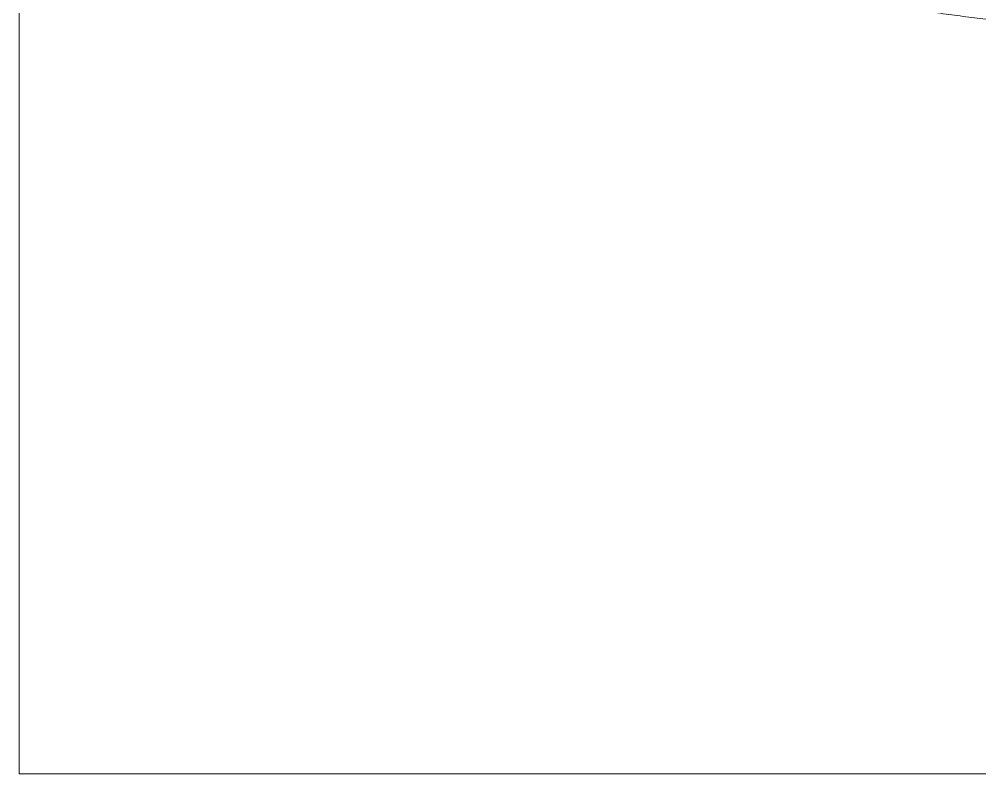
# Model space of a CAD drawing. Extents: x -1439 to 34962, y -872 to 8330.
# Drawn here: x 31811.9 to 31901.6, y 362.5 to 432.9 of the extents above; entities that cross this region are included whole.
import ezdxf
from ezdxf.xclip import XClip

# ---------------------------------------------------------------- set-up
doc = ezdxf.new("R2010")
doc.units = 0
doc.header["$XCLIPFRAME"] = 0
doc.layers.get('0').update_dxf_attribs({"color": 9, "lineweight": 9})
doc.layers.add('04', color=9, linetype='Continuous', lineweight=9)
doc.layers.add('06D', color=9, linetype='Continuous', lineweight=9)

# ---------------------------------------------------------------- blocks, each defined once
blk = doc.blocks.new('p-araba-polo')
blk.add_open_spline([(3.81742, -0.64441), (3.8199, -0.63799), (3.82486, -0.62513), (3.83179, -0.60561), (3.83837, -0.5859), (3.84459, -0.566), (3.85047, -0.54593), (3.85602, -0.52571), (3.86125, -0.50535), (3.86618, -0.48486), (3.87081, -0.46426), (3.87516, -0.44355), (3.87923, -0.42275), (3.88305, -0.40188), (3.88661, -0.38093), (3.88992, -0.35992), (3.893, -0.33887), (3.89585, -0.31777), (3.89848, -0.29664), (3.9009, -0.27548), (3.90311, -0.25429), (3.90512, -0.2331), (3.90693, -0.21189), (3.90856, -0.19068), (3.91, -0.16947), (3.91126, -0.14826), (3.91235, -0.12705), (3.91326, -0.10585), (3.914, -0.08466), (3.91457, -0.06348), (3.91498, -0.04231), (3.91523, -0.02115), (3.91526, -0.00705), (3.91528, 0)], degree=3, knots=[0, 0, 0, 0, 0.031503, 0.063111, 0.094824, 0.126637, 0.158547, 0.190546, 0.222628, 0.254786, 0.287011, 0.319297, 0.351636, 0.384021, 0.416445, 0.448899, 0.481372, 0.513858, 0.546357, 0.578861, 0.611362, 0.643854, 0.676332, 0.708795, 0.741239, 0.773662, 0.806063, 0.838441, 0.870794, 0.903125, 0.935433, 0.967723, 1, 1, 1, 1])

msp = doc.modelspace()

# ---------------------------------------------------------------- linework, layer by layer
at = {"layer": '06D'}
msp.add_lwpolyline([(31811.897, 862.5), (32061.897, 862.5), (32061.897, 362.5), (31811.897, 362.5)], close=True, dxfattribs=at)

# ---------------------------------------------------------------- block references
at = {"layer": '04'}
ref = msp.add_blockref('p-araba-polo', (31932.084, 822.742), dxfattribs=dict(at, xscale=100, yscale=100, zscale=100, rotation=270))
XClip(ref).set_block_clipping_path([(-0.0924763951, -0.9835002962), (4.0650970395, 0.9845199444)])

doc.saveas('drawing.dxf')
